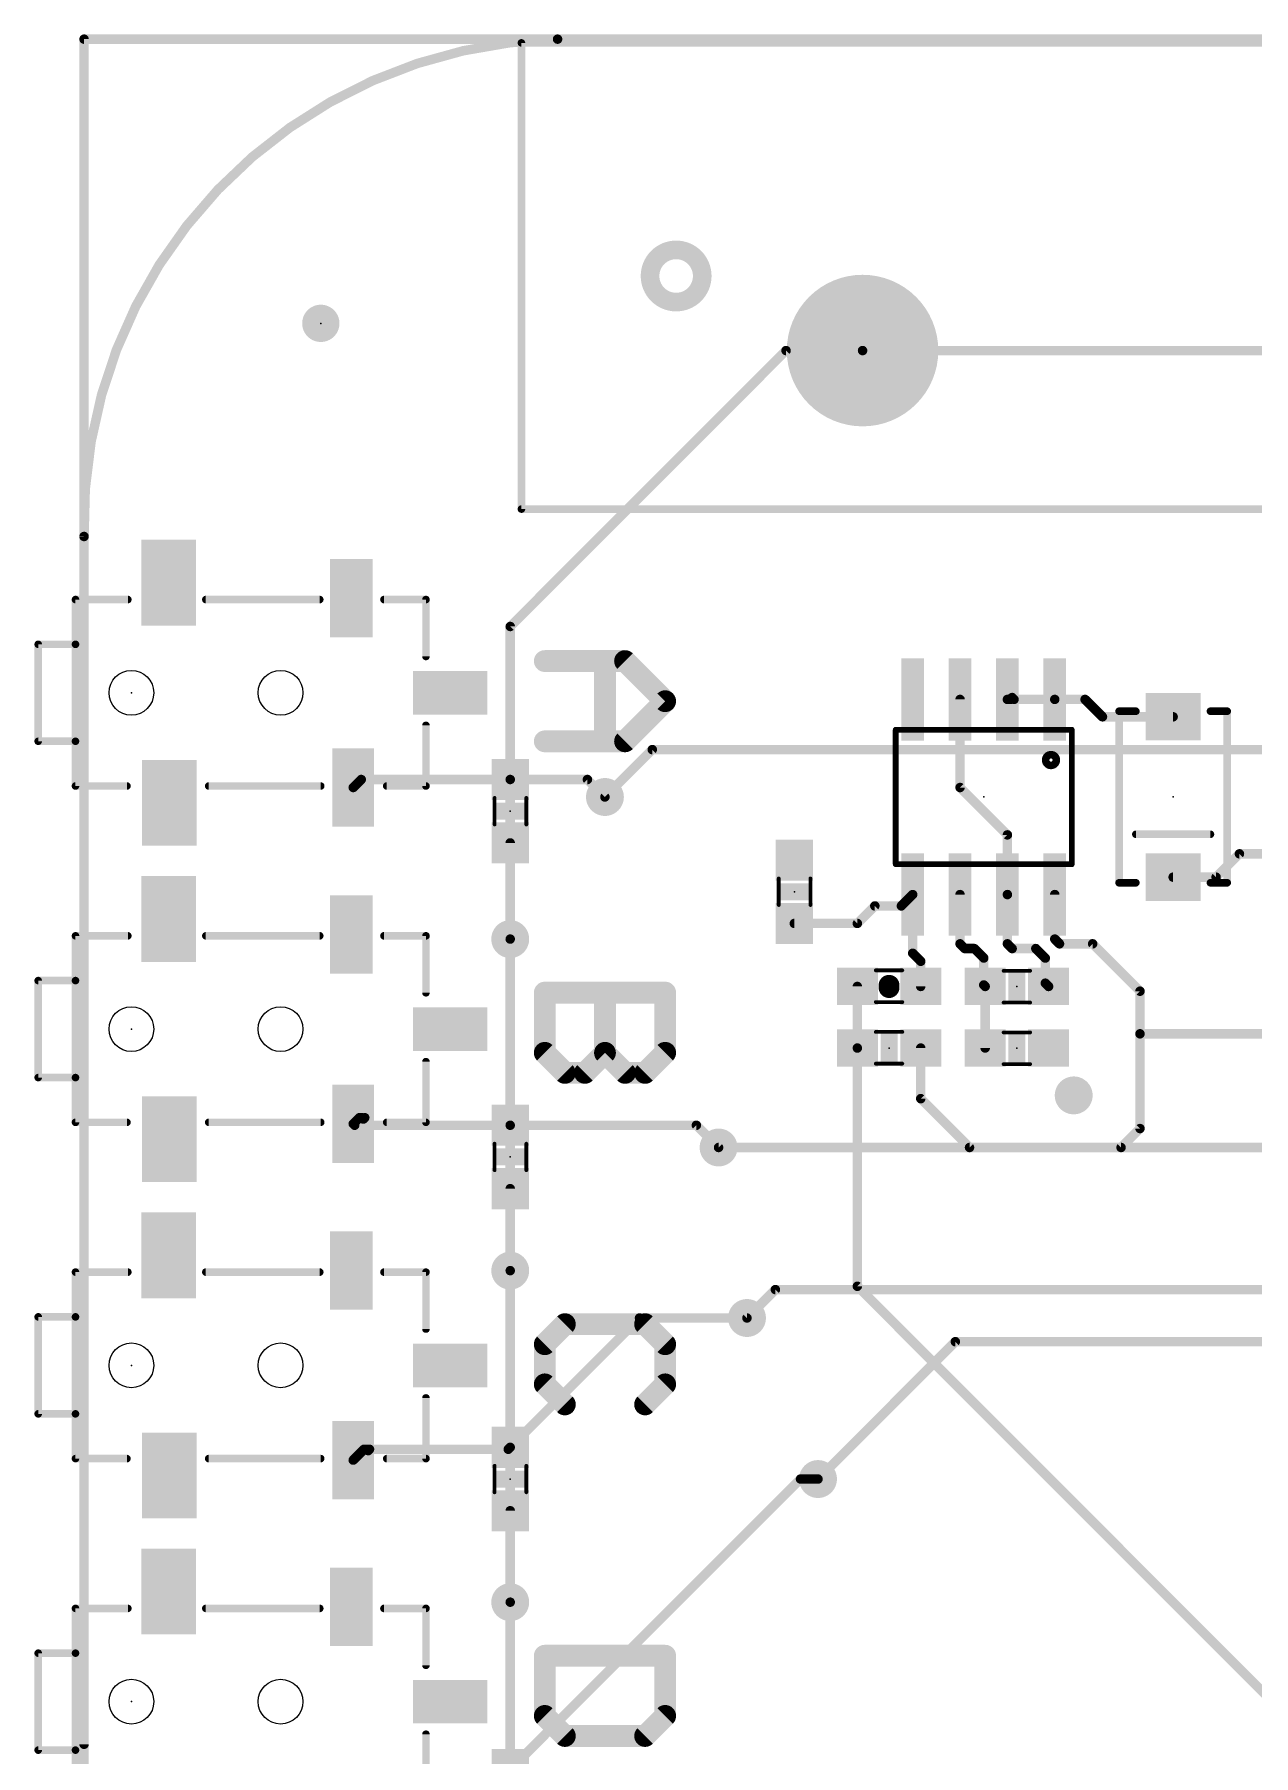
# Model space of a CAD drawing. Extents: x -1 to 111, y -11 to 60.
# Drawn here: x -1.33 to 31.37, y 13.67 to 59.82 of the extents above; entities that cross this region are included whole.
import ezdxf

# ---------------------------------------------------------------- set-up
doc = ezdxf.new("R2010")
doc.units = 0
for name, color, linetype in [('1', 12, 'CONTINUOUS'), ('16', 132, 'CONTINUOUS'), ('17', 110, 'CONTINUOUS'), ('18', 110, 'CONTINUOUS'), ('20', 53, 'CONTINUOUS'), ('21', 53, 'CONTINUOUS'), ('23', 53, 'CONTINUOUS'), ('51', 53, 'CONTINUOUS')]:
    doc.layers.add(name, color=color, linetype=linetype)

# ---------------------------------------------------------------- blocks, each defined once
blk = doc.blocks.new('RECT')
blk.add_solid([(-0.5, -0.5), (0.5, -0.5), (-0.5, 0.5), (0.5, 0.5)])
blk = doc.blocks.new('PIE')
at = {"const_width": 0.5}
blk.add_lwpolyline([(0, -0.25, 1), (0, 0.25, 1), (0, -0.25)], format="xyb", dxfattribs=at)
blk = doc.blocks.new('ROUNDP')
at = {"const_width": 0.5}
blk.add_lwpolyline([(0, -0.25, 1), (0, 0.25, 1), (0, -0.25)], format="xyb", dxfattribs=at)
blk = doc.blocks.new('ROUNDV')
at = {"const_width": 0.5}
blk.add_lwpolyline([(0, -0.25, 1), (0, 0.25, 1), (0, -0.25)], format="xyb", dxfattribs=at)

msp = doc.modelspace()

# ---------------------------------------------------------------- linework, layer by layer
at = {"layer": '1', "const_width": 0.254}
for points in [[(0, 0), (0, 59.69)], [(0, 59.69), (110.49, 59.69)], [(20.88, 51.34), (33.75, 51.34)], [(23.495, 39.624), (23.495, 41.9862)], [(24.765, 41.9862), (24.8412, 41.9862)], [(24.8412, 41.9862), (24.892, 42.037)], [(24.892, 42.037), (24.9428, 41.9862)], [(24.9428, 41.9862), (26.035, 41.9862)], [(26.035, 41.9862), (26.8478, 41.9862)], [(26.8478, 41.9862), (26.924, 41.91)], [(26.924, 41.91), (27.051, 41.783)], [(27.051, 41.783), (27.314, 41.52)], [(27.314, 41.52), (29.21, 41.52)], [(7.4342, 39.839), (7.2192, 39.624)], [(11.43, 39.839), (7.4342, 39.839)], [(11.43, 39.839), (13.501, 39.839)], [(13.501, 39.839), (13.97, 39.37)], [(24.765, 38.354), (23.495, 39.624)], [(24.765, 36.7538), (24.765, 38.354)], [(11.43, 35.56), (11.43, 38.139)], [(30.362, 37.22), (30.988, 37.846)], [(30.988, 37.846), (32.17, 37.846)], [(29.21, 37.22), (30.362, 37.22)], [(20.74, 35.98), (21.209, 36.449)], [(21.209, 36.449), (21.9202, 36.449)], [(21.9202, 36.449), (22.225, 36.7538)], [(22.225, 35.179), (22.225, 36.7538)], [(23.495, 36.7538), (23.495, 35.433)], [(24.765, 36.7538), (24.765, 35.433)], [(26.035, 36.7538), (26.035, 35.56)], [(19.05, 35.98), (20.74, 35.98)], [(23.495, 35.433), (23.622, 35.306)], [(24.765, 35.433), (24.892, 35.306)], [(26.035, 35.56), (26.162, 35.433)], [(26.162, 35.433), (27.051, 35.433)], [(27.051, 35.433), (28.321, 34.163)], [(22.44, 34.964), (22.225, 35.179)], [(22.44, 34.29), (22.44, 34.964)], [(23.622, 35.306), (23.876, 35.306)], [(23.876, 35.306), (24.13, 35.052)], [(24.13, 35.052), (24.13, 34.329)], [(24.892, 35.306), (25.527, 35.306)], [(25.527, 35.306), (25.781, 35.052)], [(25.781, 35.052), (25.781, 34.378)], [(20.74, 32.639), (20.74, 34.29)], [(24.13, 34.329), (24.169, 34.29)], [(24.169, 32.639), (24.169, 34.29)], [(25.781, 34.378), (25.869, 34.29)], [(28.321, 33.02), (28.321, 34.163)], [(28.321, 30.48), (28.321, 33.02)], [(33.02, 33.02), (28.321, 33.02)], [(20.74, 26.25), (20.74, 32.639)], [(22.44, 32.639), (22.44, 31.281)], [(22.44, 31.281), (23.749, 29.972)], [(7.3822, 30.77), (7.2192, 30.607)], [(7.2582, 30.568), (7.2192, 30.607)], [(11.43, 30.568), (7.2582, 30.568)], [(7.457, 30.77), (7.3822, 30.77)], [(7.457, 30.77), (7.493, 30.734)], [(7.493, 30.734), (7.529, 30.77)], [(11.43, 30.568), (16.422, 30.568)], [(16.422, 30.568), (17.018, 29.972)], [(27.813, 29.972), (28.321, 30.48)], [(23.749, 29.972), (27.813, 29.972)], [(11.43, 26.67), (11.43, 28.868)], [(31.75, 15.24), (20.74, 26.25)], [(11.43, 21.932), (14.898, 25.4)], [(14.898, 25.4), (17.78, 25.4)], [(7.5092, 21.88), (7.2192, 21.59)], [(7.584, 21.88), (7.5092, 21.88)], [(7.584, 21.88), (7.62, 21.844)], [(11.378, 21.88), (7.584, 21.88)], [(7.62, 21.844), (7.656, 21.88)], [(11.43, 21.932), (11.378, 21.88)], [(11.43, 13.296), (19.216, 21.082)], [(19.216, 21.082), (19.685, 21.082)], [(11.43, 17.78), (11.43, 20.232)]]:
    msp.add_lwpolyline(points, dxfattribs=at)
at = {"layer": '1', "const_width": 0.127}
for points in [[(0.0635, 59.69, 1), (-0.0635, 59.69)], [(0, 59.7535, 1), (0, 59.6265)], [(20.88, 51.4035, 1), (20.88, 51.2765)], [(23.5585, 41.9862, 1), (23.4315, 41.9862)], [(24.765, 42.0497, 1), (24.765, 41.9227)], [(24.7963, 42.0311, 1), (24.8861, 41.9413)], [(24.9369, 42.0819, 1), (24.8471, 41.9921)], [(24.8412, 41.9227, 1), (24.8412, 42.0497)], [(24.9369, 41.9921, 1), (24.8471, 42.0819)], [(24.9428, 42.0497, 1), (24.9428, 41.9227)], [(24.8979, 41.9413, 1), (24.9877, 42.0311)], [(26.035, 42.0497, 1), (26.035, 41.9227)], [(26.035, 41.9227, 1), (26.035, 42.0497)], [(26.8927, 42.0311, 1), (26.8029, 41.9413)], [(26.8478, 41.9227, 1), (26.8478, 42.0497)], [(26.9689, 41.9549, 1), (26.8791, 41.8651)], [(26.8791, 41.8651, 1), (26.9689, 41.9549)], [(27.0959, 41.8279, 1), (27.0061, 41.7381)], [(27.0061, 41.7381, 1), (27.0959, 41.8279)], [(27.314, 41.5835, 1), (27.314, 41.4565)], [(27.2691, 41.4751, 1), (27.3589, 41.5649)], [(29.21, 41.4565, 1), (29.21, 41.5835)], [(7.1743, 39.6689, 1), (7.2641, 39.5791)], [(7.4342, 39.9025, 1), (7.4342, 39.7755)], [(7.4791, 39.7941, 1), (7.3893, 39.8839)], [(11.43, 39.9025, 1), (11.43, 39.7755)], [(11.43, 39.7755, 1), (11.43, 39.9025)], [(13.5459, 39.8839, 1), (13.4561, 39.7941)], [(13.501, 39.7755, 1), (13.501, 39.9025)], [(23.5399, 39.6689, 1), (23.4501, 39.5791)], [(13.9251, 39.3251, 1), (14.0149, 39.4149)], [(23.4315, 39.624, 1), (23.5585, 39.624)], [(24.8285, 38.354, 1), (24.7015, 38.354)], [(24.7201, 38.3091, 1), (24.8099, 38.3989)], [(11.4935, 38.139, 1), (11.3665, 38.139)], [(30.988, 37.9095, 1), (30.988, 37.7825)], [(31.0329, 37.8011, 1), (30.9431, 37.8909)], [(29.21, 37.2835, 1), (29.21, 37.1565)], [(30.3171, 37.2649, 1), (30.4069, 37.1751)], [(30.362, 37.1565, 1), (30.362, 37.2835)], [(21.209, 36.5125, 1), (21.209, 36.3855)], [(21.2539, 36.4041, 1), (21.1641, 36.4939)], [(21.8753, 36.4939, 1), (21.9651, 36.4041)], [(21.9202, 36.3855, 1), (21.9202, 36.5125)], [(22.2885, 36.7538, 1), (22.1615, 36.7538)], [(22.2699, 36.7089, 1), (22.1801, 36.7987)], [(23.5585, 36.7538, 1), (23.4315, 36.7538)], [(24.8285, 36.7538, 1), (24.7015, 36.7538)], [(24.7015, 36.7538, 1), (24.8285, 36.7538)], [(26.0985, 36.7538, 1), (25.9715, 36.7538)], [(19.05, 36.0435, 1), (19.05, 35.9165)], [(20.6951, 36.0249, 1), (20.7849, 35.9351)], [(20.74, 35.9165, 1), (20.74, 36.0435)], [(11.3665, 35.56, 1), (11.4935, 35.56)], [(23.5399, 35.4779, 1), (23.4501, 35.3881)], [(24.8099, 35.4779, 1), (24.7201, 35.3881)], [(26.0799, 35.6049, 1), (25.9901, 35.5151)], [(25.9715, 35.56, 1), (26.0985, 35.56)], [(26.162, 35.4965, 1), (26.162, 35.3695)], [(26.1171, 35.3881, 1), (26.2069, 35.4779)], [(27.0959, 35.4779, 1), (27.0061, 35.3881)], [(27.051, 35.3695, 1), (27.051, 35.4965)], [(22.2699, 35.2239, 1), (22.1801, 35.1341)], [(22.1615, 35.179, 1), (22.2885, 35.179)], [(22.5035, 34.964, 1), (22.3765, 34.964)], [(23.4315, 35.433, 1), (23.5585, 35.433)], [(23.622, 35.3695, 1), (23.622, 35.2425)], [(23.5771, 35.2611, 1), (23.6669, 35.3509)], [(23.9209, 35.3509, 1), (23.8311, 35.2611)], [(23.876, 35.2425, 1), (23.876, 35.3695)], [(24.1935, 35.052, 1), (24.0665, 35.052)], [(24.0851, 35.0071, 1), (24.1749, 35.0969)], [(24.7015, 35.433, 1), (24.8285, 35.433)], [(24.892, 35.3695, 1), (24.892, 35.2425)], [(24.8471, 35.2611, 1), (24.9369, 35.3509)], [(25.5719, 35.3509, 1), (25.4821, 35.2611)], [(25.527, 35.2425, 1), (25.527, 35.3695)], [(25.8445, 35.052, 1), (25.7175, 35.052)], [(25.7361, 35.0071, 1), (25.8259, 35.0969)], [(22.3951, 34.9191, 1), (22.4849, 35.0089)], [(20.8035, 34.29, 1), (20.6765, 34.29)], [(22.3765, 34.29, 1), (22.5035, 34.29)], [(24.1749, 34.3739, 1), (24.0851, 34.2841)], [(24.0665, 34.329, 1), (24.1935, 34.329)], [(24.2325, 34.29, 1), (24.1055, 34.29)], [(24.1241, 34.2451, 1), (24.2139, 34.3349)], [(25.8259, 34.4229, 1), (25.7361, 34.3331)], [(25.7175, 34.378, 1), (25.8445, 34.378)], [(25.8241, 34.2451, 1), (25.9139, 34.3349)], [(28.3845, 34.163, 1), (28.2575, 34.163)], [(28.2761, 34.1181, 1), (28.3659, 34.2079)], [(28.3845, 33.02, 1), (28.2575, 33.02)], [(28.321, 33.0835, 1), (28.321, 32.9565)], [(28.2575, 33.02, 1), (28.3845, 33.02)], [(20.8035, 32.639, 1), (20.6765, 32.639)], [(20.6765, 32.639, 1), (20.8035, 32.639)], [(22.5035, 32.639, 1), (22.3765, 32.639)], [(24.1055, 32.639, 1), (24.2325, 32.639)], [(22.4849, 31.3259, 1), (22.3951, 31.2361)], [(22.3765, 31.281, 1), (22.5035, 31.281)], [(7.2641, 30.6519, 1), (7.1743, 30.5621)], [(7.1743, 30.6519, 1), (7.2641, 30.5621)], [(7.2582, 30.6315, 1), (7.2582, 30.5045)], [(7.2133, 30.5231, 1), (7.3031, 30.6129)], [(7.3822, 30.8335, 1), (7.3822, 30.7065)], [(7.4271, 30.7251, 1), (7.3373, 30.8149)], [(7.5019, 30.8149, 1), (7.4121, 30.7251)], [(7.4481, 30.7789, 1), (7.5379, 30.6891)], [(7.4481, 30.6891, 1), (7.5379, 30.7789)], [(7.457, 30.7065, 1), (7.457, 30.8335)], [(7.5739, 30.7251, 1), (7.4841, 30.8149)], [(11.43, 30.6315, 1), (11.43, 30.5045)], [(11.43, 30.5045, 1), (11.43, 30.6315)], [(16.4669, 30.6129, 1), (16.3771, 30.5231)], [(16.422, 30.5045, 1), (16.422, 30.6315)], [(28.2575, 30.48, 1), (28.3845, 30.48)], [(28.3659, 30.4351, 1), (28.2761, 30.5249)], [(16.9731, 29.9271, 1), (17.0629, 30.0169)], [(23.749, 30.0355, 1), (23.749, 29.9085)], [(23.7041, 29.9271, 1), (23.7939, 30.0169)], [(27.7681, 30.0169, 1), (27.8579, 29.9271)], [(27.813, 29.9085, 1), (27.813, 30.0355)], [(11.4935, 28.868, 1), (11.3665, 28.868)], [(11.3665, 26.67, 1), (11.4935, 26.67)], [(20.7849, 26.2949, 1), (20.6951, 26.2051)], [(20.6765, 26.25, 1), (20.8035, 26.25)], [(14.898, 25.4635, 1), (14.898, 25.3365)], [(14.9429, 25.3551, 1), (14.8531, 25.4449)], [(17.78, 25.3365, 1), (17.78, 25.4635)], [(7.1743, 21.6349, 1), (7.2641, 21.5451)], [(7.5092, 21.9435, 1), (7.5092, 21.8165)], [(7.5541, 21.8351, 1), (7.4643, 21.9249)], [(7.6289, 21.9249, 1), (7.5391, 21.8351)], [(7.584, 21.9435, 1), (7.584, 21.8165)], [(7.5751, 21.8889, 1), (7.6649, 21.7991)], [(7.5751, 21.7991, 1), (7.6649, 21.8889)], [(7.584, 21.8165, 1), (7.584, 21.9435)], [(7.7009, 21.8351, 1), (7.6111, 21.9249)], [(11.3331, 21.9249, 1), (11.4229, 21.8351)], [(11.3851, 21.9769, 1), (11.4749, 21.8871)], [(11.378, 21.8165, 1), (11.378, 21.9435)], [(11.4749, 21.8871, 1), (11.3851, 21.9769)], [(19.216, 21.1455, 1), (19.216, 21.0185)], [(19.2609, 21.0371, 1), (19.1711, 21.1269)], [(19.685, 21.0185, 1), (19.685, 21.1455)], [(11.4935, 20.232, 1), (11.3665, 20.232)], [(11.3665, 17.78, 1), (11.4935, 17.78)]]:
    msp.add_lwpolyline(points, format="xyb", dxfattribs=at)
at = {"layer": '16', "const_width": 0.254}
for points in [[(0, 0), (0, 59.69)], [(0, 59.69), (110.49, 59.69)], [(11.43, 43.942), (18.828, 51.34)], [(18.828, 51.34), (20.88, 51.34)], [(11.43, 35.56), (11.43, 43.942)], [(13.97, 39.37), (15.24, 40.64)], [(15.24, 40.64), (38.227, 40.64)], [(11.43, 26.67), (11.43, 35.56)], [(17.018, 29.972), (38.354, 29.972)], [(11.43, 17.78), (11.43, 26.67)], [(17.78, 25.4), (18.542, 26.162)], [(18.542, 26.162), (33.909, 26.162)], [(19.685, 21.082), (23.368, 24.765)], [(23.368, 24.765), (47.117, 24.765)], [(11.43, 8.89), (11.43, 17.78)]]:
    msp.add_lwpolyline(points, dxfattribs=at)
at = {"layer": '16', "const_width": 0.127}
for points in [[(0.0635, 59.69, 1), (-0.0635, 59.69)], [(0, 59.7535, 1), (0, 59.6265)], [(18.828, 51.4035, 1), (18.828, 51.2765)], [(18.8729, 51.2951, 1), (18.7831, 51.3849)], [(20.88, 51.2765, 1), (20.88, 51.4035)], [(11.4935, 43.942, 1), (11.3665, 43.942)], [(11.3851, 43.9869, 1), (11.4749, 43.8971)], [(15.24, 40.7035, 1), (15.24, 40.5765)], [(15.2849, 40.5951, 1), (15.1951, 40.6849)], [(13.9251, 39.4149, 1), (14.0149, 39.3251)], [(11.4935, 35.56, 1), (11.3665, 35.56)], [(11.3665, 35.56, 1), (11.4935, 35.56)], [(17.018, 30.0355, 1), (17.018, 29.9085)], [(11.4935, 26.67, 1), (11.3665, 26.67)], [(11.3665, 26.67, 1), (11.4935, 26.67)], [(18.542, 26.2255, 1), (18.542, 26.0985)], [(18.5869, 26.1171, 1), (18.4971, 26.2069)], [(17.7351, 25.4449, 1), (17.8249, 25.3551)], [(23.368, 24.8285, 1), (23.368, 24.7015)], [(23.4129, 24.7201, 1), (23.3231, 24.8099)], [(19.6401, 21.1269, 1), (19.7299, 21.0371)], [(11.4935, 17.78, 1), (11.3665, 17.78)], [(11.3665, 17.78, 1), (11.4935, 17.78)]]:
    msp.add_lwpolyline(points, format="xyb", dxfattribs=at)
at = {"layer": '20'}
for points, const_width in [([(12.7, 59.69, 0.4142), (0, 46.355)], 0.254), ([(12.7, 59.7535, 1), (12.7, 59.6265)], 0.127), ([(12.7015, 59.6265, 1), (12.6985, 59.7535)], 0.127), ([(0.0635, 46.355, 1), (-0.0635, 46.355)], 0.127), ([(-0.0635, 46.3535, 1), (0.0635, 46.3565)], 0.127), ([(-0.0635, 13.97, 1), (0.0635, 13.97)], 0.127)]:
    msp.add_lwpolyline(points, format="xyb", dxfattribs=dict(at, const_width=const_width))
at = {"layer": '20', "const_width": 0.254}
for points in [[(100.33, 59.69), (12.7, 59.69)], [(0, 13.97), (0, 46.355)]]:
    msp.add_lwpolyline(points, dxfattribs=at)
at = {"layer": '20'}
for centre in [(1.27, 42.164), (5.27, 42.164), (1.27, 33.147), (5.27, 33.147), (1.27, 24.13), (5.27, 24.13), (1.27, 15.113), (5.27, 15.113)]:
    msp.add_circle(centre, 0.6, dxfattribs=at)
at = {"layer": '21'}
for points, const_width in [([(100.03, 59.59), (11.73, 59.59)], 0.2032), ([(11.73, 59.59), (11.73, 47.09)], 0.2032), ([(11.73, 47.09), (100.03, 47.09)], 0.2032), ([(-0.23, 43.464), (-0.23, 44.664)], 0.2032), ([(-0.23, 44.664), (1.174, 44.664)], 0.2032), ([(3.266, 44.664), (6.3216, 44.664)], 0.2032), ([(8.043, 44.664), (9.17, 44.664)], 0.2032), ([(9.17, 44.664), (9.17, 43.1378)], 0.2032), ([(-1.23, 43.464), (-0.23, 43.464)], 0.2032), ([(-1.23, 43.464), (-1.23, 40.864)], 0.2032), ([(-0.23, 43.464), (-0.23, 40.864)], 0.2032), ([(12.3571, 43.0149), (14.5095, 43.0149)], 0.5842), ([(13.9714, 43.0149), (13.9714, 40.8625)], 0.5842), ([(14.5095, 43.0149), (15.5857, 41.9387)], 0.5842), ([(15.5857, 41.9387), (14.5095, 40.8625)], 0.5842), ([(27.76, 37.07), (27.76, 41.67)], 0.2032), ([(27.76, 41.67), (28.21, 41.67)], 0.2032), ([(30.21, 41.67), (30.66, 41.67)], 0.2032), ([(30.66, 41.67), (30.66, 37.07)], 0.2032), ([(9.17, 39.664), (9.17, 41.291)], 0.2032), ([(14.5095, 40.8625), (12.3571, 40.8625)], 0.5842), ([(21.768, 41.173), (21.768, 37.567)], 0.1524), ([(26.492, 37.567), (26.492, 41.173)], 0.1524), ([(-1.23, 40.864), (-0.23, 40.864)], 0.2032), ([(-0.23, 40.864), (-0.23, 39.664)], 0.2032), ([(-0.23, 39.664), (1.1494, 39.664)], 0.2032), ([(3.343, 39.664), (6.347, 39.664)], 0.2032), ([(8.1184, 39.664), (9.17, 39.664)], 0.2032), ([(30.21, 38.37), (28.21, 38.37)], 0.2032), ([(28.21, 37.07), (27.76, 37.07)], 0.2032), ([(30.66, 37.07), (30.21, 37.07)], 0.2032), ([(-0.23, 34.447), (-0.23, 35.647)], 0.2032), ([(-0.23, 35.647), (1.174, 35.647)], 0.2032), ([(3.266, 35.647), (6.3216, 35.647)], 0.2032), ([(8.043, 35.647), (9.17, 35.647)], 0.2032), ([(9.17, 35.647), (9.17, 34.1208)], 0.2032), ([(-1.23, 34.447), (-0.23, 34.447)], 0.2032), ([(-1.23, 34.447), (-1.23, 31.847)], 0.2032), ([(-0.23, 34.447), (-0.23, 31.847)], 0.2032), ([(12.3571, 34.1249), (15.5857, 34.1249)], 0.5842), ([(12.3571, 32.5106), (12.3571, 34.1249)], 0.5842), ([(13.9714, 34.1249), (13.9714, 32.5106)], 0.5842), ([(15.5857, 34.1249), (15.5857, 32.5106)], 0.5842), ([(21.59, 34.3205), (21.59, 34.2595)], 0.5588), ([(12.8952, 31.9725), (12.3571, 32.5106)], 0.5842), ([(13.9714, 32.5106), (13.4333, 31.9725)], 0.5842), ([(14.5095, 31.9725), (13.9714, 32.5106)], 0.5842), ([(15.5857, 32.5106), (15.0476, 31.9725)], 0.5842), ([(9.17, 30.647), (9.17, 32.274)], 0.2032), ([(-1.23, 31.847), (-0.23, 31.847)], 0.2032), ([(-0.23, 31.847), (-0.23, 30.647)], 0.2032), ([(13.4333, 31.9725), (12.8952, 31.9725)], 0.5842), ([(15.0476, 31.9725), (14.5095, 31.9725)], 0.5842), ([(-0.23, 30.647), (1.1494, 30.647)], 0.2032), ([(3.343, 30.647), (6.347, 30.647)], 0.2032), ([(8.1184, 30.647), (9.17, 30.647)], 0.2032), ([(-0.23, 25.43), (-0.23, 26.63)], 0.2032), ([(-0.23, 26.63), (1.174, 26.63)], 0.2032), ([(3.266, 26.63), (6.3216, 26.63)], 0.2032), ([(8.043, 26.63), (9.17, 26.63)], 0.2032), ([(9.17, 26.63), (9.17, 25.1038)], 0.2032), ([(-1.23, 25.43), (-0.23, 25.43)], 0.2032), ([(-1.23, 25.43), (-1.23, 22.83)], 0.2032), ([(-0.23, 25.43), (-0.23, 22.83)], 0.2032), ([(12.8952, 25.2349), (12.3571, 24.6968)], 0.5842), ([(15.0476, 25.2349), (12.8952, 25.2349)], 0.5842), ([(15.5857, 24.6968), (15.0476, 25.2349)], 0.5842), ([(12.3571, 24.6968), (12.3571, 23.6206)], 0.5842), ([(15.5857, 23.6206), (15.5857, 24.6968)], 0.5842), ([(12.3571, 23.6206), (12.8952, 23.0825)], 0.5842), ([(15.0476, 23.0825), (15.5857, 23.6206)], 0.5842), ([(9.17, 21.63), (9.17, 23.257)], 0.2032), ([(-1.23, 22.83), (-0.23, 22.83)], 0.2032), ([(-0.23, 22.83), (-0.23, 21.63)], 0.2032), ([(-0.23, 21.63), (1.1494, 21.63)], 0.2032), ([(3.343, 21.63), (6.347, 21.63)], 0.2032), ([(8.1184, 21.63), (9.17, 21.63)], 0.2032), ([(-0.23, 16.413), (-0.23, 17.613)], 0.2032), ([(-0.23, 17.613), (1.174, 17.613)], 0.2032), ([(3.266, 17.613), (6.3216, 17.613)], 0.2032), ([(8.043, 17.613), (9.17, 17.613)], 0.2032), ([(9.17, 17.613), (9.17, 16.0868)], 0.2032), ([(15.5857, 16.3449), (12.3571, 16.3449)], 0.5842), ([(12.3571, 16.3449), (12.3571, 14.7306)], 0.5842), ([(15.5857, 14.7306), (15.5857, 16.3449)], 0.5842), ([(-1.23, 16.413), (-0.23, 16.413)], 0.2032), ([(-1.23, 16.413), (-1.23, 13.813)], 0.2032), ([(-0.23, 16.413), (-0.23, 13.813)], 0.2032), ([(12.3571, 14.7306), (12.8952, 14.1925)], 0.5842), ([(15.0476, 14.1925), (15.5857, 14.7306)], 0.5842), ([(9.17, 12.613), (9.17, 14.24)], 0.2032), ([(12.8952, 14.1925), (15.0476, 14.1925)], 0.5842), ([(-1.23, 13.813), (-0.23, 13.813)], 0.2032), ([(-0.23, 13.813), (-0.23, 12.613)], 0.2032)]:
    msp.add_lwpolyline(points, dxfattribs=dict(at, const_width=const_width))
for points, const_width in [([(11.73, 59.6408, 1), (11.73, 59.5392)], 0.1016), ([(11.7808, 59.59, 1), (11.6792, 59.59)], 0.1016), ([(15.88, 52.64, 1), (15.88, 54.04, 1), (15.88, 52.64)], 0.5), ([(11.73, 47.1408, 1), (11.73, 47.0392)], 0.1016), ([(11.6792, 47.09, 1), (11.7808, 47.09)], 0.1016), ([(-0.1792, 44.664, 1), (-0.2808, 44.664)], 0.1016), ([(-0.23, 44.7148, 1), (-0.23, 44.6132)], 0.1016), ([(1.174, 44.6132, 1), (1.174, 44.7148)], 0.1016), ([(3.266, 44.7148, 1), (3.266, 44.6132)], 0.1016), ([(6.3216, 44.6132, 1), (6.3216, 44.7148)], 0.1016), ([(8.043, 44.7148, 1), (8.043, 44.6132)], 0.1016), ([(9.2208, 44.664, 1), (9.1192, 44.664)], 0.1016), ([(9.17, 44.6132, 1), (9.17, 44.7148)], 0.1016), ([(-1.23, 43.5148, 1), (-1.23, 43.4132)], 0.1016), ([(-1.1792, 43.464, 1), (-1.2808, 43.464)], 0.1016), ([(-0.1792, 43.464, 1), (-0.2808, 43.464)], 0.1016), ([(-0.2808, 43.464, 1), (-0.1792, 43.464)], 0.1016), ([(-0.23, 43.4132, 1), (-0.23, 43.5148)], 0.1016), ([(9.1192, 43.1378, 1), (9.2208, 43.1378)], 0.1016), ([(12.3571, 43.161, 1), (12.3571, 42.8689)], 0.2921), ([(14.1174, 43.0149, 1), (13.8253, 43.0149)], 0.2921), ([(14.6127, 43.1182, 1), (14.4062, 42.9116)], 0.2921), ([(14.5095, 42.8689, 1), (14.5095, 43.161)], 0.2921), ([(15.4824, 41.8354, 1), (15.6889, 42.042)], 0.2921), ([(15.6889, 41.8354, 1), (15.4824, 42.042)], 0.2921), ([(27.8108, 41.67, 1), (27.7092, 41.67)], 0.1016), ([(27.76, 41.7208, 1), (27.76, 41.6192)], 0.1016), ([(28.21, 41.6192, 1), (28.21, 41.7208)], 0.1016), ([(30.21, 41.7208, 1), (30.21, 41.6192)], 0.1016), ([(30.7108, 41.67, 1), (30.6092, 41.67)], 0.1016), ([(30.66, 41.6192, 1), (30.66, 41.7208)], 0.1016), ([(9.2208, 41.291, 1), (9.1192, 41.291)], 0.1016), ([(12.3571, 41.0086, 1), (12.3571, 40.7165)], 0.2921), ([(14.4062, 40.9658, 1), (14.6127, 40.7593)], 0.2921), ([(14.5095, 40.7165, 1), (14.5095, 41.0086)], 0.2921), ([(21.8061, 41.173, 1), (21.7299, 41.173)], 0.0762), ([(26.5301, 41.173, 1), (26.4539, 41.173)], 0.0762), ([(-1.23, 40.9148, 1), (-1.23, 40.8132)], 0.1016), ([(-1.2808, 40.864, 1), (-1.1792, 40.864)], 0.1016), ([(-0.1792, 40.864, 1), (-0.2808, 40.864)], 0.1016), ([(-0.2808, 40.864, 1), (-0.1792, 40.864)], 0.1016), ([(-0.23, 40.8132, 1), (-0.23, 40.9148)], 0.1016), ([(13.8253, 40.8625, 1), (14.1174, 40.8625)], 0.2921), ([(25.9334, 40.217, 1), (25.9334, 40.5042, 1), (25.9334, 40.217)], 0.2032), ([(-0.23, 39.7148, 1), (-0.23, 39.6132)], 0.1016), ([(-0.2808, 39.664, 1), (-0.1792, 39.664)], 0.1016), ([(1.1494, 39.6132, 1), (1.1494, 39.7148)], 0.1016), ([(3.343, 39.7148, 1), (3.343, 39.6132)], 0.1016), ([(6.347, 39.6132, 1), (6.347, 39.7148)], 0.1016), ([(8.1184, 39.7148, 1), (8.1184, 39.6132)], 0.1016), ([(9.1192, 39.664, 1), (9.2208, 39.664)], 0.1016), ([(9.17, 39.6132, 1), (9.17, 39.7148)], 0.1016), ([(28.21, 38.4208, 1), (28.21, 38.3192)], 0.1016), ([(30.21, 38.3192, 1), (30.21, 38.4208)], 0.1016), ([(21.7299, 37.567, 1), (21.8061, 37.567)], 0.0762), ([(26.4539, 37.567, 1), (26.5301, 37.567)], 0.0762), ([(27.76, 37.1208, 1), (27.76, 37.0192)], 0.1016), ([(27.7092, 37.07, 1), (27.8108, 37.07)], 0.1016), ([(28.21, 37.0192, 1), (28.21, 37.1208)], 0.1016), ([(30.21, 37.1208, 1), (30.21, 37.0192)], 0.1016), ([(30.6092, 37.07, 1), (30.7108, 37.07)], 0.1016), ([(30.66, 37.0192, 1), (30.66, 37.1208)], 0.1016), ([(-0.1792, 35.647, 1), (-0.2808, 35.647)], 0.1016), ([(-0.23, 35.6978, 1), (-0.23, 35.5962)], 0.1016), ([(1.174, 35.5962, 1), (1.174, 35.6978)], 0.1016), ([(3.266, 35.6978, 1), (3.266, 35.5962)], 0.1016), ([(6.3216, 35.5962, 1), (6.3216, 35.6978)], 0.1016), ([(8.043, 35.6978, 1), (8.043, 35.5962)], 0.1016), ([(9.2208, 35.647, 1), (9.1192, 35.647)], 0.1016), ([(9.17, 35.5962, 1), (9.17, 35.6978)], 0.1016), ([(-1.23, 34.4978, 1), (-1.23, 34.3962)], 0.1016), ([(-1.1792, 34.447, 1), (-1.2808, 34.447)], 0.1016), ([(-0.1792, 34.447, 1), (-0.2808, 34.447)], 0.1016), ([(-0.2808, 34.447, 1), (-0.1792, 34.447)], 0.1016), ([(-0.23, 34.3962, 1), (-0.23, 34.4978)], 0.1016), ([(9.1192, 34.1208, 1), (9.2208, 34.1208)], 0.1016), ([(12.3571, 34.271, 1), (12.3571, 33.9789)], 0.2921), ([(12.5032, 34.1249, 1), (12.2111, 34.1249)], 0.2921), ([(14.1174, 34.1249, 1), (13.8253, 34.1249)], 0.2921), ([(15.7317, 34.1249, 1), (15.4396, 34.1249)], 0.2921), ([(15.5857, 33.9789, 1), (15.5857, 34.271)], 0.2921), ([(21.7297, 34.3205, 1), (21.4503, 34.3205)], 0.2794), ([(21.4503, 34.2595, 1), (21.7297, 34.2595)], 0.2794), ([(12.4604, 32.6139, 1), (12.2538, 32.4073)], 0.2921), ([(14.0747, 32.6139, 1), (13.8681, 32.4073)], 0.2921), ([(14.0747, 32.4073, 1), (13.8681, 32.6139)], 0.2921), ([(15.6889, 32.4073, 1), (15.4824, 32.6139)], 0.2921), ([(9.2208, 32.274, 1), (9.1192, 32.274)], 0.1016), ([(12.2111, 32.5106, 1), (12.5032, 32.5106)], 0.2921), ([(13.8253, 32.5106, 1), (14.1174, 32.5106)], 0.2921), ([(15.4396, 32.5106, 1), (15.7317, 32.5106)], 0.2921), ([(-1.23, 31.8978, 1), (-1.23, 31.7962)], 0.1016), ([(-1.2808, 31.847, 1), (-1.1792, 31.847)], 0.1016), ([(-0.1792, 31.847, 1), (-0.2808, 31.847)], 0.1016), ([(-0.2808, 31.847, 1), (-0.1792, 31.847)], 0.1016), ([(-0.23, 31.7962, 1), (-0.23, 31.8978)], 0.1016), ([(12.8952, 32.1186, 1), (12.8952, 31.8265)], 0.2921), ([(12.7919, 31.8693, 1), (12.9985, 32.0758)], 0.2921), ([(13.33, 32.0758, 1), (13.5366, 31.8693)], 0.2921), ([(13.4333, 31.8265, 1), (13.4333, 32.1186)], 0.2921), ([(14.5095, 32.1186, 1), (14.5095, 31.8265)], 0.2921), ([(14.4062, 31.8693, 1), (14.6127, 32.0758)], 0.2921), ([(14.9443, 32.0758, 1), (15.1508, 31.8693)], 0.2921), ([(15.0476, 31.8265, 1), (15.0476, 32.1186)], 0.2921), ([(-0.23, 30.6978, 1), (-0.23, 30.5962)], 0.1016), ([(-0.2808, 30.647, 1), (-0.1792, 30.647)], 0.1016), ([(1.1494, 30.5962, 1), (1.1494, 30.6978)], 0.1016), ([(3.343, 30.6978, 1), (3.343, 30.5962)], 0.1016), ([(6.347, 30.5962, 1), (6.347, 30.6978)], 0.1016), ([(8.1184, 30.6978, 1), (8.1184, 30.5962)], 0.1016), ([(9.1192, 30.647, 1), (9.2208, 30.647)], 0.1016), ([(9.17, 30.5962, 1), (9.17, 30.6978)], 0.1016), ([(-0.1792, 26.63, 1), (-0.2808, 26.63)], 0.1016), ([(-0.23, 26.6808, 1), (-0.23, 26.5792)], 0.1016), ([(1.174, 26.5792, 1), (1.174, 26.6808)], 0.1016), ([(3.266, 26.6808, 1), (3.266, 26.5792)], 0.1016), ([(6.3216, 26.5792, 1), (6.3216, 26.6808)], 0.1016), ([(8.043, 26.6808, 1), (8.043, 26.5792)], 0.1016), ([(9.2208, 26.63, 1), (9.1192, 26.63)], 0.1016), ([(9.17, 26.5792, 1), (9.17, 26.6808)], 0.1016), ([(-1.23, 25.4808, 1), (-1.23, 25.3792)], 0.1016), ([(-1.1792, 25.43, 1), (-1.2808, 25.43)], 0.1016), ([(-0.1792, 25.43, 1), (-0.2808, 25.43)], 0.1016), ([(-0.2808, 25.43, 1), (-0.1792, 25.43)], 0.1016), ([(-0.23, 25.3792, 1), (-0.23, 25.4808)], 0.1016), ([(12.8952, 25.3809, 1), (12.8952, 25.0889)], 0.2921), ([(12.9985, 25.1316, 1), (12.7919, 25.3382)], 0.2921), ([(15.1508, 25.3382, 1), (14.9443, 25.1316)], 0.2921), ([(15.0476, 25.0889, 1), (15.0476, 25.3809)], 0.2921), ([(9.1192, 25.1038, 1), (9.2208, 25.1038)], 0.1016), ([(12.2538, 24.8001, 1), (12.4604, 24.5935)], 0.2921), ([(12.5032, 24.6968, 1), (12.2111, 24.6968)], 0.2921), ([(15.7317, 24.6968, 1), (15.4396, 24.6968)], 0.2921), ([(15.4824, 24.5935, 1), (15.6889, 24.8001)], 0.2921), ([(12.4604, 23.7239, 1), (12.2538, 23.5173)], 0.2921), ([(12.2111, 23.6206, 1), (12.5032, 23.6206)], 0.2921), ([(15.4396, 23.6206, 1), (15.7317, 23.6206)], 0.2921), ([(15.6889, 23.5173, 1), (15.4824, 23.7239)], 0.2921), ([(9.2208, 23.257, 1), (9.1192, 23.257)], 0.1016), ([(12.7919, 22.9793, 1), (12.9985, 23.1858)], 0.2921), ([(14.9443, 23.1858, 1), (15.1508, 22.9793)], 0.2921), ([(-1.23, 22.8808, 1), (-1.23, 22.7792)], 0.1016), ([(-1.2808, 22.83, 1), (-1.1792, 22.83)], 0.1016), ([(-0.1792, 22.83, 1), (-0.2808, 22.83)], 0.1016), ([(-0.2808, 22.83, 1), (-0.1792, 22.83)], 0.1016), ([(-0.23, 22.7792, 1), (-0.23, 22.8808)], 0.1016), ([(-0.23, 21.6808, 1), (-0.23, 21.5792)], 0.1016), ([(1.1494, 21.5792, 1), (1.1494, 21.6808)], 0.1016), ([(3.343, 21.6808, 1), (3.343, 21.5792)], 0.1016), ([(6.347, 21.5792, 1), (6.347, 21.6808)], 0.1016), ([(8.1184, 21.6808, 1), (8.1184, 21.5792)], 0.1016), ([(9.17, 21.5792, 1), (9.17, 21.6808)], 0.1016), ([(-0.2808, 21.63, 1), (-0.1792, 21.63)], 0.1016), ([(9.1192, 21.63, 1), (9.2208, 21.63)], 0.1016), ([(-0.1792, 17.613, 1), (-0.2808, 17.613)], 0.1016), ([(-0.23, 17.6638, 1), (-0.23, 17.5622)], 0.1016), ([(1.174, 17.5622, 1), (1.174, 17.6638)], 0.1016), ([(3.266, 17.6638, 1), (3.266, 17.5622)], 0.1016), ([(6.3216, 17.5622, 1), (6.3216, 17.6638)], 0.1016), ([(8.043, 17.6638, 1), (8.043, 17.5622)], 0.1016), ([(9.2208, 17.613, 1), (9.1192, 17.613)], 0.1016), ([(9.17, 17.5622, 1), (9.17, 17.6638)], 0.1016), ([(12.3571, 16.4909, 1), (12.3571, 16.1989)], 0.2921), ([(12.5032, 16.3449, 1), (12.2111, 16.3449)], 0.2921), ([(15.7317, 16.3449, 1), (15.4396, 16.3449)], 0.2921), ([(15.5857, 16.1989, 1), (15.5857, 16.4909)], 0.2921), ([(-1.23, 16.4638, 1), (-1.23, 16.3622)], 0.1016), ([(-1.1792, 16.413, 1), (-1.2808, 16.413)], 0.1016), ([(-0.1792, 16.413, 1), (-0.2808, 16.413)], 0.1016), ([(-0.2808, 16.413, 1), (-0.1792, 16.413)], 0.1016), ([(-0.23, 16.3622, 1), (-0.23, 16.4638)], 0.1016), ([(9.1192, 16.0868, 1), (9.2208, 16.0868)], 0.1016), ([(12.4604, 14.8339, 1), (12.2538, 14.6273)], 0.2921), ([(12.2111, 14.7306, 1), (12.5032, 14.7306)], 0.2921), ([(15.4396, 14.7306, 1), (15.7317, 14.7306)], 0.2921), ([(15.6889, 14.6273, 1), (15.4824, 14.8339)], 0.2921), ([(9.2208, 14.24, 1), (9.1192, 14.24)], 0.1016), ([(12.8952, 14.3386, 1), (12.8952, 14.0465)], 0.2921), ([(12.7919, 14.0893, 1), (12.9985, 14.2958)], 0.2921), ([(14.9443, 14.2958, 1), (15.1508, 14.0893)], 0.2921), ([(15.0476, 14.0465, 1), (15.0476, 14.3386)], 0.2921), ([(-1.23, 13.8638, 1), (-1.23, 13.7622)], 0.1016), ([(-1.2808, 13.813, 1), (-1.1792, 13.813)], 0.1016), ([(-0.1792, 13.813, 1), (-0.2808, 13.813)], 0.1016), ([(-0.2808, 13.813, 1), (-0.1792, 13.813)], 0.1016), ([(-0.23, 13.7622, 1), (-0.23, 13.8638)], 0.1016)]:
    msp.add_lwpolyline(points, format="xyb", dxfattribs=dict(at, const_width=const_width))
at = {"layer": '23'}
for p in [(6.35, 52.07), (1.27, 42.164), (24.13, 39.37), (29.21, 39.37), (11.43, 38.989), (19.05, 36.83), (21.59, 34.29), (25.019, 34.29), (1.27, 33.147), (21.59, 32.639), (25.019, 32.639), (11.43, 29.718), (1.27, 24.13), (11.43, 21.082), (1.27, 15.113)]:
    msp.add_point(p, dxfattribs=at)
at = {"layer": '51'}
for points, const_width in [([(26.492, 41.173), (21.768, 41.173)], 0.1524), ([(11.011, 39.345), (11.011, 38.633)], 0.1016), ([(11.862, 39.345), (11.862, 38.633)], 0.1016), ([(21.768, 37.567), (26.492, 37.567)], 0.1524), ([(18.631, 37.186), (18.631, 36.474)], 0.1016), ([(19.482, 37.186), (19.482, 36.474)], 0.1016), ([(21.234, 34.722), (21.946, 34.722)], 0.1016), ([(25.375, 34.709), (24.663, 34.709)], 0.1016), ([(21.234, 33.871), (21.946, 33.871)], 0.1016), ([(25.375, 33.858), (24.663, 33.858)], 0.1016), ([(21.234, 33.071), (21.946, 33.071)], 0.1016), ([(25.375, 33.058), (24.663, 33.058)], 0.1016), ([(21.234, 32.22), (21.946, 32.22)], 0.1016), ([(25.375, 32.207), (24.663, 32.207)], 0.1016), ([(11.011, 30.074), (11.011, 29.362)], 0.1016), ([(11.862, 30.074), (11.862, 29.362)], 0.1016), ([(11.011, 21.438), (11.011, 20.726)], 0.1016), ([(11.862, 21.438), (11.862, 20.726)], 0.1016)]:
    msp.add_lwpolyline(points, dxfattribs=dict(at, const_width=const_width))
for points, const_width in [([(21.768, 41.2111, 1), (21.768, 41.1349)], 0.0762), ([(26.492, 41.1349, 1), (26.492, 41.2111)], 0.0762), ([(11.0364, 39.345, 1), (10.9856, 39.345)], 0.0508), ([(11.8874, 39.345, 1), (11.8366, 39.345)], 0.0508), ([(10.9856, 38.633, 1), (11.0364, 38.633)], 0.0508), ([(11.8366, 38.633, 1), (11.8874, 38.633)], 0.0508), ([(21.768, 37.6051, 1), (21.768, 37.5289)], 0.0762), ([(26.492, 37.5289, 1), (26.492, 37.6051)], 0.0762), ([(18.6564, 37.186, 1), (18.6056, 37.186)], 0.0508), ([(19.5074, 37.186, 1), (19.4566, 37.186)], 0.0508), ([(18.6056, 36.474, 1), (18.6564, 36.474)], 0.0508), ([(19.4566, 36.474, 1), (19.5074, 36.474)], 0.0508), ([(21.234, 34.7474, 1), (21.234, 34.6966)], 0.0508), ([(21.946, 34.6966, 1), (21.946, 34.7474)], 0.0508), ([(24.663, 34.7344, 1), (24.663, 34.6836)], 0.0508), ([(25.375, 34.6836, 1), (25.375, 34.7344)], 0.0508), ([(21.234, 33.8964, 1), (21.234, 33.8456)], 0.0508), ([(21.946, 33.8456, 1), (21.946, 33.8964)], 0.0508), ([(24.663, 33.8834, 1), (24.663, 33.8326)], 0.0508), ([(25.375, 33.8326, 1), (25.375, 33.8834)], 0.0508), ([(21.234, 33.0964, 1), (21.234, 33.0456)], 0.0508), ([(21.946, 33.0456, 1), (21.946, 33.0964)], 0.0508), ([(24.663, 33.0834, 1), (24.663, 33.0326)], 0.0508), ([(25.375, 33.0326, 1), (25.375, 33.0834)], 0.0508), ([(21.234, 32.2454, 1), (21.234, 32.1946)], 0.0508), ([(21.946, 32.1946, 1), (21.946, 32.2454)], 0.0508), ([(24.663, 32.2324, 1), (24.663, 32.1816)], 0.0508), ([(25.375, 32.1816, 1), (25.375, 32.2324)], 0.0508), ([(11.0364, 30.074, 1), (10.9856, 30.074)], 0.0508), ([(11.8874, 30.074, 1), (11.8366, 30.074)], 0.0508), ([(10.9856, 29.362, 1), (11.0364, 29.362)], 0.0508), ([(11.8366, 29.362, 1), (11.8874, 29.362)], 0.0508), ([(11.0364, 21.438, 1), (10.9856, 21.438)], 0.0508), ([(11.8874, 21.438, 1), (11.8366, 21.438)], 0.0508), ([(10.9856, 20.726, 1), (11.0364, 20.726)], 0.0508), ([(11.8366, 20.726, 1), (11.8874, 20.726)], 0.0508)]:
    msp.add_lwpolyline(points, format="xyb", dxfattribs=dict(at, const_width=const_width))

# ---------------------------------------------------------------- block references
at = {"layer": '1'}
msp.add_blockref('PIE', (6.35, 52.07), dxfattribs=at)
at = {"layer": '1', "xscale": 1.4666, "yscale": 2.3}
for p in [(2.27, 45.1156), (2.286, 39.2124), (2.27, 36.0986), (2.286, 30.1954), (2.27, 27.0816), (2.286, 21.1784), (2.27, 18.0646)]:
    msp.add_blockref('RECT', p, dxfattribs=at)
at = {"layer": '1'}
for p, xscale, yscale, rotation in [((7.1684, 44.704), 2.1, 1.1444, 90), ((22.225, 41.9862), 0.6096, 2.2098, 180), ((23.495, 41.9862), 0.6096, 2.2098, 180), ((24.765, 41.9862), 0.6096, 2.2098, 180), ((26.035, 41.9862), 0.6096, 2.2098, 180), ((9.82, 42.164), 1.9984, 1.1698, 180), ((29.21, 41.52), 1.27, 1.47, 90), ((7.2192, 39.624), 2.1, 1.119, 90), ((22.225, 36.7538), 0.6096, 2.2098, 180), ((23.495, 36.7538), 0.6096, 2.2098, 180), ((24.765, 36.7538), 0.6096, 2.2098, 180), ((26.035, 36.7538), 0.6096, 2.2098, 180), ((29.21, 37.22), 1.27, 1.47, 270), ((7.1684, 35.687), 2.1, 1.1444, 90), ((9.82, 33.147), 1.9984, 1.1698, 180), ((7.2192, 30.607), 2.1, 1.119, 90), ((7.1684, 26.67), 2.1, 1.1444, 90), ((9.82, 24.13), 1.9984, 1.1698, 180), ((7.2192, 21.59), 2.1, 1.119, 90), ((7.1684, 17.653), 2.1, 1.1444, 90), ((9.82, 15.113), 1.9984, 1.1698, 180)]:
    msp.add_blockref('RECT', p, dxfattribs=dict(at, xscale=xscale, yscale=yscale, rotation=rotation))
at = {"layer": '1', "xscale": 1.1}
for p, rotation in [((11.43, 39.839), 270), ((11.43, 38.139), 270), ((19.05, 37.68), 270), ((19.05, 35.98), 270), ((24.169, 34.29), 180), ((25.869, 34.29), 180), ((24.169, 32.639), 180), ((25.869, 32.639), 180), ((11.43, 30.568), 270), ((11.43, 28.868), 270), ((11.43, 21.932), 270), ((11.43, 20.232), 270), ((11.43, 13.296), 270)]:
    msp.add_blockref('RECT', p, dxfattribs=dict(at, rotation=rotation))
for p in [(20.74, 34.29), (22.44, 34.29), (20.74, 32.639), (22.44, 32.639)]:
    msp.add_blockref('RECT', p, dxfattribs=at)
at = {"layer": '17', "xscale": 4.064, "yscale": 4.064, "rotation": 180}
msp.add_blockref('ROUNDP', (20.88, 51.34), dxfattribs=at)
msp.add_blockref('ROUNDP', (20.88, 51.34), dxfattribs=at)
at = {"layer": '18', "xscale": 1.016, "yscale": 1.016}
for p in [(13.97, 39.37), (13.97, 39.37), (11.43, 35.56), (11.43, 35.56), (26.543, 31.369), (26.543, 31.369), (17.018, 29.972), (17.018, 29.972), (11.43, 26.67), (11.43, 26.67), (17.78, 25.4), (17.78, 25.4), (19.685, 21.082), (19.685, 21.082), (11.43, 17.78), (11.43, 17.78)]:
    msp.add_blockref('ROUNDV', p, dxfattribs=at)
at = {"layer": '21', "xscale": 0.4572, "yscale": 0.762}
for p, rotation in [((11.43, 38.989), 270), ((19.05, 36.83), 270), ((25.019, 34.29), 180), ((25.019, 32.639), 180), ((11.43, 29.718), 270), ((11.43, 21.082), 270)]:
    msp.add_blockref('RECT', p, dxfattribs=dict(at, rotation=rotation))
msp.add_blockref('RECT', (21.59, 32.639), dxfattribs=at)
at = {"layer": '51'}
for p, xscale, yscale, rotation in [((22.225, 41.7322), 0.3556, 1.016, 180), ((23.495, 41.7322), 0.3556, 1.016, 180), ((24.765, 41.7322), 0.3556, 1.016, 180), ((26.035, 41.7322), 0.3556, 1.016, 180), ((11.4351, 39.5772), 0.5001, 0.95, 270), ((11.4351, 38.4088), 0.5001, 0.95, 270), ((19.0551, 37.4182), 0.5001, 0.95, 270), ((22.225, 37.0078), 0.3556, 1.016, 180), ((23.495, 37.0078), 0.3556, 1.016, 180), ((24.765, 37.0078), 0.3556, 1.016, 180), ((26.035, 37.0078), 0.3556, 1.016, 180), ((19.0551, 36.2497), 0.5001, 0.95, 270), ((24.4388, 34.2849), 0.5001, 0.95, 180), ((25.6072, 34.2849), 0.5001, 0.95, 180), ((24.4388, 32.6339), 0.5001, 0.95, 180), ((25.6072, 32.6339), 0.5001, 0.95, 180), ((11.4351, 30.3062), 0.5001, 0.95, 270), ((11.4351, 29.1378), 0.5001, 0.95, 270), ((11.4351, 21.6701), 0.5001, 0.95, 270), ((11.4351, 20.5018), 0.5001, 0.95, 270)]:
    msp.add_blockref('RECT', p, dxfattribs=dict(at, xscale=xscale, yscale=yscale, rotation=rotation))
at = {"layer": '51', "xscale": 0.5001, "yscale": 0.95}
for p in [(21.0019, 34.2951), (22.1702, 34.2951), (21.0019, 32.6441), (22.1702, 32.6441)]:
    msp.add_blockref('RECT', p, dxfattribs=at)

doc.saveas('drawing.dxf')
